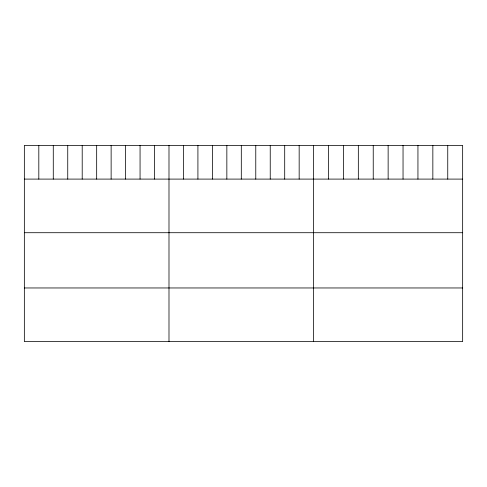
<?xml version="1.0" encoding="UTF-8"?>
<svg xmlns="http://www.w3.org/2000/svg" width="487" height="487" viewBox="0 0 487 487"><rect width="100%" height="100%" fill="white"/><g stroke="black" fill="none" stroke-linecap="round" stroke-linejoin="round"><path stroke-width="0.73" d="M462.65 179.094L462.65 341.588L24.35 341.588L24.35 145.412L462.65 145.412L462.65 179.094L24.35 179.094M24.35 232.713L462.65 232.713M24.35 287.963L462.65 287.963M447.748 145.412L447.748 179.094M432.846 145.412L432.846 179.094M417.943 145.412L417.943 179.094M403.041 145.412L403.041 179.094M388.139 145.412L388.139 179.094M373.237 145.412L373.237 179.094M358.335 145.412L358.335 179.094M343.432 145.412L343.432 179.094M328.53 145.412L328.53 179.094M313.628 145.412L313.628 341.588M299.164 145.412L299.164 179.094M284.7 145.412L284.7 179.094M270.236 145.412L270.236 179.094M255.772 145.412L255.772 179.094M241.308 145.412L241.308 179.094M226.845 145.412L226.845 179.094M212.381 145.412L212.381 179.094M197.917 145.412L197.917 179.094M183.453 145.412L183.453 179.094M168.989 145.412L168.989 341.588M154.525 145.412L154.525 179.094M140.061 145.412L140.061 179.094M125.597 145.412L125.597 179.094M111.133 145.412L111.133 179.094M96.67 145.412L96.67 179.094M82.206 145.412L82.206 179.094M67.742 145.412L67.742 179.094M53.278 145.412L53.278 179.094M38.814 145.412L38.814 179.094"/></g></svg>
